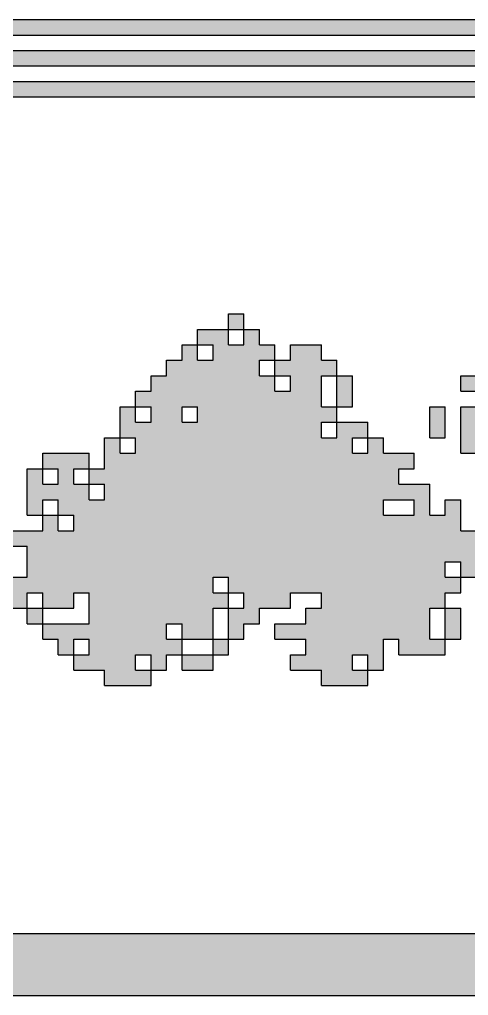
# Model space of a CAD drawing. Extents: x 0 to 180, y 0 to 86.
# Drawn here: x 60.5 to 89.5, y 23 to 86 of the extents above; entities that cross this region are included whole.
import ezdxf

# ---------------------------------------------------------------- set-up
doc = ezdxf.new("R2010")
doc.units = 0
doc.header["$MEASUREMENT"] = 0
doc.layers.add('SHEET', color=7, linetype='Continuous')

msp = doc.modelspace()

# ---------------------------------------------------------------- linework, layer by layer
at = {"layer": 'SHEET', "color": 5}
for p, q in [((60, 86), (61, 86)), ((61, 86), (62, 86)), ((62, 86), (63, 86)), ((63, 86), (64, 86)), ((64, 86), (65, 86)), ((65, 86), (66, 86)), ((66, 86), (67, 86)), ((67, 86), (68, 86)), ((68, 86), (69, 86)), ((69, 86), (70, 86)), ((70, 86), (71, 86)), ((71, 86), (72, 86)), ((72, 86), (73, 86)), ((73, 86), (74, 86)), ((74, 86), (75, 86)), ((75, 86), (76, 86)), ((76, 86), (77, 86)), ((77, 86), (78, 86)), ((78, 86), (79, 86)), ((79, 86), (80, 86)), ((80, 86), (81, 86)), ((81, 86), (82, 86)), ((82, 86), (83, 86)), ((83, 86), (84, 86)), ((84, 86), (85, 86)), ((85, 86), (86, 86)), ((86, 86), (87, 86)), ((87, 86), (88, 86)), ((88, 86), (89, 86)), ((89, 86), (90, 86)), ((60, 85), (61, 85)), ((61, 85), (62, 85)), ((62, 85), (63, 85)), ((63, 85), (64, 85)), ((64, 85), (65, 85)), ((65, 85), (66, 85)), ((66, 85), (67, 85)), ((67, 85), (68, 85)), ((68, 85), (69, 85)), ((69, 85), (70, 85)), ((70, 85), (71, 85)), ((71, 85), (72, 85)), ((72, 85), (73, 85)), ((73, 85), (74, 85)), ((74, 85), (75, 85)), ((75, 85), (76, 85)), ((76, 85), (77, 85)), ((77, 85), (78, 85)), ((78, 85), (79, 85)), ((79, 85), (80, 85)), ((80, 85), (81, 85)), ((81, 85), (82, 85)), ((82, 85), (83, 85)), ((83, 85), (84, 85)), ((84, 85), (85, 85)), ((85, 85), (86, 85)), ((86, 85), (87, 85)), ((87, 85), (88, 85)), ((88, 85), (89, 85)), ((89, 85), (90, 85)), ((60, 84), (61, 84)), ((61, 84), (62, 84)), ((62, 84), (63, 84)), ((63, 84), (64, 84)), ((64, 84), (65, 84)), ((65, 84), (66, 84)), ((66, 84), (67, 84)), ((67, 84), (68, 84)), ((68, 84), (69, 84)), ((69, 84), (70, 84)), ((70, 84), (71, 84)), ((71, 84), (72, 84)), ((72, 84), (73, 84)), ((73, 84), (74, 84)), ((74, 84), (75, 84)), ((75, 84), (76, 84)), ((76, 84), (77, 84)), ((77, 84), (78, 84)), ((78, 84), (79, 84)), ((79, 84), (80, 84)), ((80, 84), (81, 84)), ((81, 84), (82, 84)), ((82, 84), (83, 84)), ((83, 84), (84, 84)), ((84, 84), (85, 84)), ((85, 84), (86, 84)), ((86, 84), (87, 84)), ((87, 84), (88, 84)), ((88, 84), (89, 84)), ((89, 84), (90, 84)), ((60, 83), (61, 83)), ((61, 83), (62, 83)), ((62, 83), (63, 83)), ((63, 83), (64, 83)), ((64, 83), (65, 83)), ((65, 83), (66, 83)), ((66, 83), (67, 83)), ((67, 83), (68, 83)), ((68, 83), (69, 83)), ((69, 83), (70, 83)), ((70, 83), (71, 83)), ((71, 83), (72, 83)), ((72, 83), (73, 83)), ((73, 83), (74, 83)), ((74, 83), (75, 83)), ((75, 83), (76, 83)), ((76, 83), (77, 83)), ((77, 83), (78, 83)), ((78, 83), (79, 83)), ((79, 83), (80, 83)), ((80, 83), (81, 83)), ((81, 83), (82, 83)), ((82, 83), (83, 83)), ((83, 83), (84, 83)), ((84, 83), (85, 83)), ((85, 83), (86, 83)), ((86, 83), (87, 83)), ((87, 83), (88, 83)), ((88, 83), (89, 83)), ((89, 83), (90, 83)), ((60, 82), (61, 82)), ((61, 82), (62, 82)), ((62, 82), (63, 82)), ((63, 82), (64, 82)), ((64, 82), (65, 82)), ((65, 82), (66, 82)), ((66, 82), (67, 82)), ((67, 82), (68, 82)), ((68, 82), (69, 82)), ((69, 82), (70, 82)), ((70, 82), (71, 82)), ((71, 82), (72, 82)), ((72, 82), (73, 82)), ((73, 82), (74, 82)), ((74, 82), (75, 82)), ((75, 82), (76, 82)), ((76, 82), (77, 82)), ((77, 82), (78, 82)), ((78, 82), (79, 82)), ((79, 82), (80, 82)), ((80, 82), (81, 82)), ((81, 82), (82, 82)), ((82, 82), (83, 82)), ((83, 82), (84, 82)), ((84, 82), (85, 82)), ((85, 82), (86, 82)), ((86, 82), (87, 82)), ((87, 82), (88, 82)), ((88, 82), (89, 82)), ((89, 82), (90, 82)), ((60, 81), (61, 81)), ((61, 81), (62, 81)), ((62, 81), (63, 81)), ((63, 81), (64, 81)), ((64, 81), (65, 81)), ((65, 81), (66, 81)), ((66, 81), (67, 81)), ((67, 81), (68, 81)), ((68, 81), (69, 81)), ((69, 81), (70, 81)), ((70, 81), (71, 81)), ((71, 81), (72, 81)), ((72, 81), (73, 81)), ((73, 81), (74, 81)), ((74, 81), (75, 81)), ((75, 81), (76, 81)), ((76, 81), (77, 81)), ((77, 81), (78, 81)), ((78, 81), (79, 81)), ((79, 81), (80, 81)), ((80, 81), (81, 81)), ((81, 81), (82, 81)), ((82, 81), (83, 81)), ((83, 81), (84, 81)), ((84, 81), (85, 81)), ((85, 81), (86, 81)), ((86, 81), (87, 81)), ((87, 81), (88, 81)), ((88, 81), (89, 81)), ((89, 81), (90, 81)), ((74, 67), (75, 67)), ((74, 66), (74, 67)), ((75, 66), (75, 67)), ((72, 66), (73, 66)), ((72, 65), (72, 66)), ((73, 66), (74, 66)), ((74, 66), (75, 66)), ((74, 65), (74, 66)), ((75, 66), (76, 66)), ((75, 65), (75, 66)), ((76, 65), (76, 66)), ((71, 65), (72, 65)), ((71, 64), (71, 65)), ((72, 65), (73, 65)), ((72, 64), (72, 65)), ((76, 65), (77, 65)), ((77, 64), (77, 65)), ((78, 65), (79, 65)), ((78, 64), (78, 65)), ((79, 65), (80, 65)), ((80, 64), (80, 65)), ((70, 64), (71, 64)), ((70, 63), (70, 64)), ((76, 64), (77, 64)), ((77, 64), (78, 64)), ((77, 63), (77, 64)), ((80, 64), (81, 64)), ((81, 63), (81, 64)), ((69, 63), (70, 63)), ((69, 62), (69, 63)), ((77, 63), (78, 63)), ((80, 63), (81, 63)), ((81, 63), (82, 63)), ((81, 62), (81, 63)), ((82, 62), (82, 63)), ((89, 63), (90, 63)), ((89, 62), (89, 63)), ((68, 62), (69, 62)), ((68, 61), (68, 62)), ((81, 61), (81, 62)), ((82, 61), (82, 62)), ((89, 62), (90, 62)), ((67, 61), (68, 61)), ((67, 60), (67, 61)), ((68, 61), (69, 61)), ((68, 60), (68, 61)), ((71, 61), (72, 61)), ((72, 60), (72, 61)), ((80, 61), (81, 61)), ((81, 61), (82, 61)), ((81, 60), (81, 61)), ((87, 61), (88, 61)), ((87, 60), (87, 61)), ((88, 60), (88, 61)), ((67, 59), (67, 60)), ((80, 60), (81, 60)), ((81, 60), (82, 60)), ((81, 59), (81, 60)), ((82, 60), (83, 60)), ((83, 59), (83, 60)), ((87, 59), (87, 60)), ((88, 59), (88, 60)), ((89, 59), (89, 60)), ((66, 59), (67, 59)), ((66, 58), (66, 59)), ((67, 59), (68, 59)), ((67, 58), (67, 59)), ((82, 59), (83, 59)), ((83, 59), (84, 59)), ((83, 58), (83, 59)), ((84, 58), (84, 59)), ((87, 59), (88, 59)), ((89, 58), (89, 59)), ((62, 58), (63, 58)), ((62, 57), (62, 58)), ((63, 58), (64, 58)), ((64, 58), (65, 58)), ((65, 57), (65, 58)), ((66, 57), (66, 58)), ((67, 58), (68, 58)), ((82, 58), (83, 58)), ((84, 58), (85, 58)), ((85, 58), (86, 58)), ((86, 57), (86, 58)), ((89, 58), (90, 58)), ((61, 57), (62, 57)), ((61, 56), (61, 57)), ((62, 57), (63, 57)), ((62, 56), (62, 57)), ((63, 56), (63, 57)), ((64, 57), (65, 57)), ((64, 56), (64, 57)), ((65, 57), (66, 57)), ((65, 56), (65, 57)), ((85, 57), (86, 57)), ((85, 56), (85, 57)), ((61, 55), (61, 56)), ((62, 56), (63, 56)), ((64, 56), (65, 56)), ((65, 56), (66, 56)), ((65, 55), (65, 56)), ((66, 55), (66, 56)), ((86, 56), (87, 56)), ((87, 55), (87, 56)), ((61, 54), (61, 55)), ((62, 55), (63, 55)), ((62, 54), (62, 55)), ((63, 54), (63, 55)), ((65, 55), (66, 55)), ((84, 55), (85, 55)), ((84, 54), (84, 55)), ((86, 54), (86, 55)), ((87, 54), (87, 55)), ((88, 55), (89, 55)), ((88, 54), (88, 55)), ((89, 54), (89, 55)), ((61, 54), (62, 54)), ((62, 54), (63, 54)), ((62, 53), (62, 54)), ((63, 54), (64, 54)), ((63, 53), (63, 54)), ((64, 53), (64, 54)), ((84, 54), (85, 54)), ((85, 54), (86, 54)), ((87, 54), (88, 54)), ((89, 53), (89, 54)), ((60, 53), (61, 53)), ((61, 53), (62, 53)), ((63, 53), (64, 53)), ((89, 53), (90, 53)), ((60, 52), (61, 52)), ((61, 51), (61, 52)), ((61, 50), (61, 51)), ((88, 51), (89, 51)), ((88, 50), (88, 51)), ((89, 50), (89, 51)), ((60, 50), (61, 50)), ((73, 50), (74, 50)), ((73, 49), (73, 50)), ((74, 49), (74, 50)), ((88, 50), (89, 50)), ((89, 50), (90, 50)), ((89, 49), (89, 50)), ((61, 49), (62, 49)), ((61, 48), (61, 49)), ((62, 48), (62, 49)), ((64, 49), (65, 49)), ((64, 48), (64, 49)), ((73, 49), (74, 49)), ((74, 49), (75, 49)), ((74, 48), (74, 49)), ((75, 48), (75, 49)), ((78, 49), (79, 49)), ((78, 48), (78, 49)), ((79, 49), (80, 49)), ((80, 48), (80, 49)), ((88, 49), (89, 49)), ((88, 48), (88, 49)), ((60, 48), (61, 48)), ((61, 48), (62, 48)), ((61, 47), (61, 48)), ((62, 48), (63, 48)), ((62, 47), (62, 48)), ((63, 48), (64, 48)), ((65, 47), (65, 48)), ((73, 48), (74, 48)), ((73, 47), (73, 48)), ((74, 48), (75, 48)), ((74, 47), (74, 48)), ((76, 48), (77, 48)), ((76, 47), (76, 48)), ((77, 48), (78, 48)), ((79, 48), (80, 48)), ((79, 47), (79, 48)), ((87, 48), (88, 48)), ((87, 47), (87, 48)), ((88, 48), (89, 48)), ((88, 47), (88, 48)), ((89, 47), (89, 48)), ((61, 47), (62, 47)), ((62, 47), (63, 47)), ((62, 46), (62, 47)), ((63, 47), (64, 47)), ((64, 47), (65, 47)), ((70, 47), (71, 47)), ((70, 46), (70, 47)), ((71, 46), (71, 47)), ((73, 46), (73, 47)), ((74, 46), (74, 47)), ((75, 47), (76, 47)), ((75, 46), (75, 47)), ((77, 47), (78, 47)), ((77, 46), (77, 47)), ((78, 47), (79, 47)), ((87, 46), (87, 47)), ((88, 46), (88, 47)), ((89, 46), (89, 47)), ((62, 46), (63, 46)), ((63, 45), (63, 46)), ((64, 46), (65, 46)), ((64, 45), (64, 46)), ((65, 45), (65, 46)), ((70, 46), (71, 46)), ((71, 46), (72, 46)), ((71, 45), (71, 46)), ((72, 46), (73, 46)), ((73, 46), (74, 46)), ((73, 45), (73, 46)), ((74, 46), (75, 46)), ((74, 45), (74, 46)), ((77, 46), (78, 46)), ((78, 46), (79, 46)), ((79, 45), (79, 46)), ((84, 46), (85, 46)), ((84, 45), (84, 46)), ((85, 45), (85, 46)), ((87, 46), (88, 46)), ((88, 46), (89, 46)), ((88, 45), (88, 46)), ((63, 45), (64, 45)), ((64, 45), (65, 45)), ((64, 44), (64, 45)), ((68, 45), (69, 45)), ((68, 44), (68, 45)), ((69, 44), (69, 45)), ((70, 45), (71, 45)), ((70, 44), (70, 45)), ((71, 45), (72, 45)), ((71, 44), (71, 45)), ((72, 45), (73, 45)), ((73, 45), (74, 45)), ((73, 44), (73, 45)), ((78, 45), (79, 45)), ((78, 44), (78, 45)), ((82, 45), (83, 45)), ((82, 44), (82, 45)), ((83, 44), (83, 45)), ((84, 44), (84, 45)), ((85, 45), (86, 45)), ((86, 45), (87, 45)), ((87, 45), (88, 45)), ((64, 44), (65, 44)), ((65, 44), (66, 44)), ((66, 43), (66, 44)), ((68, 44), (69, 44)), ((69, 44), (70, 44)), ((69, 43), (69, 44)), ((71, 44), (72, 44)), ((72, 44), (73, 44)), ((78, 44), (79, 44)), ((79, 44), (80, 44)), ((80, 43), (80, 44)), ((82, 44), (83, 44)), ((83, 44), (84, 44)), ((83, 43), (83, 44)), ((66, 43), (67, 43)), ((67, 43), (68, 43)), ((68, 43), (69, 43)), ((80, 43), (81, 43)), ((81, 43), (82, 43)), ((82, 43), (83, 43)), ((60, 27), (61, 27)), ((61, 27), (62, 27)), ((62, 27), (63, 27)), ((63, 27), (64, 27)), ((64, 27), (65, 27)), ((65, 27), (66, 27)), ((66, 27), (67, 27)), ((67, 27), (68, 27)), ((68, 27), (69, 27)), ((69, 27), (70, 27)), ((70, 27), (71, 27)), ((71, 27), (72, 27)), ((72, 27), (73, 27)), ((73, 27), (74, 27)), ((74, 27), (75, 27)), ((75, 27), (76, 27)), ((76, 27), (77, 27)), ((77, 27), (78, 27)), ((78, 27), (79, 27)), ((79, 27), (80, 27)), ((80, 27), (81, 27)), ((81, 27), (82, 27)), ((82, 27), (83, 27)), ((83, 27), (84, 27)), ((84, 27), (85, 27)), ((85, 27), (86, 27)), ((86, 27), (87, 27)), ((87, 27), (88, 27)), ((88, 27), (89, 27)), ((89, 27), (90, 27)), ((60, 23), (61, 23)), ((61, 23), (62, 23)), ((62, 23), (63, 23)), ((63, 23), (64, 23)), ((64, 23), (65, 23)), ((65, 23), (66, 23)), ((66, 23), (67, 23)), ((67, 23), (68, 23)), ((68, 23), (69, 23)), ((69, 23), (70, 23)), ((70, 23), (71, 23)), ((71, 23), (72, 23)), ((72, 23), (73, 23)), ((73, 23), (74, 23)), ((74, 23), (75, 23)), ((75, 23), (76, 23)), ((76, 23), (77, 23)), ((77, 23), (78, 23)), ((78, 23), (79, 23)), ((79, 23), (80, 23)), ((80, 23), (81, 23)), ((81, 23), (82, 23)), ((82, 23), (83, 23)), ((83, 23), (84, 23)), ((84, 23), (85, 23)), ((85, 23), (86, 23)), ((86, 23), (87, 23)), ((87, 23), (88, 23)), ((88, 23), (89, 23)), ((89, 23), (90, 23))]:
    msp.add_line(p, q, dxfattribs=at)
at = {"layer": 'SHEET', "color": 7}
for p, q in [((73, 64), (73, 65)), ((80, 61), (80, 62)), ((68, 60), (69, 60)), ((82, 58), (82, 59)), ((85, 56), (86, 56)), ((85, 55), (86, 55)), ((65, 48), (65, 49))]:
    msp.add_line(p, q, dxfattribs=at)
at = {"layer": 'SHEET', "color": 1}
for p, q in [((74, 65), (75, 65)), ((72, 64), (73, 64)), ((76, 63), (76, 64)), ((76, 63), (77, 63)), ((77, 62), (77, 63)), ((78, 62), (78, 63)), ((80, 62), (80, 63)), ((77, 62), (78, 62)), ((69, 60), (69, 61)), ((71, 60), (71, 61)), ((89, 61), (90, 61)), ((89, 60), (89, 61)), ((71, 60), (72, 60)), ((80, 59), (80, 60)), ((68, 58), (68, 59)), ((80, 59), (81, 59))]:
    msp.add_line(p, q, dxfattribs=at)
at = {"layer": 'SHEET', "color": 5}
for points in [[(0, 85), (180, 85), (0, 86), (180, 86)], [(0, 83), (180, 83), (0, 84), (180, 84)], [(44, 81), (180, 81), (44, 82), (180, 82)], [(74, 66), (75, 66), (74, 67), (75, 67)], [(72, 65), (74, 65), (72, 66), (74, 66)], [(75, 65), (76, 65), (75, 66), (76, 66)], [(71, 64), (72, 64), (71, 65), (72, 65)], [(76, 64), (77, 64), (76, 65), (77, 65)], [(78, 64), (80, 64), (78, 65), (80, 65)], [(70, 63), (72, 63), (70, 64), (72, 64)], [(77, 63), (81, 63), (77, 64), (81, 64)], [(69, 62), (71, 62), (69, 63), (71, 63)], [(81, 62), (82, 62), (81, 63), (82, 63)], [(89, 62), (91, 62), (89, 63), (91, 63)], [(68, 61), (70, 61), (68, 62), (70, 62)], [(71, 61), (72, 61), (71, 62), (72, 62)], [(81, 61), (82, 61), (81, 62), (82, 62)], [(67, 60), (68, 60), (67, 61), (68, 61)], [(72, 60), (73, 60), (72, 61), (73, 61)], [(79, 60), (81, 60), (79, 61), (81, 61)], [(87, 60), (88, 60), (87, 61), (88, 61)], [(67, 59), (68, 59), (67, 60), (68, 60)], [(81, 59), (83, 59), (81, 60), (83, 60)], [(87, 59), (88, 59), (87, 60), (88, 60)], [(89, 59), (90, 59), (89, 60), (90, 60)], [(66, 58), (67, 58), (66, 59), (67, 59)], [(83, 58), (84, 58), (83, 59), (84, 59)], [(89, 58), (90, 58), (89, 59), (90, 59)], [(62, 57), (65, 57), (62, 58), (65, 58)], [(66, 57), (69, 57), (66, 58), (69, 58)], [(81, 57), (86, 57), (81, 58), (86, 58)], [(61, 56), (62, 56), (61, 57), (62, 57)], [(63, 56), (64, 56), (63, 57), (64, 57)], [(65, 56), (66, 56), (65, 57), (66, 57)], [(67, 56), (71, 56), (67, 57), (71, 57)], [(77, 56), (78, 56), (77, 57), (78, 57)], [(81, 56), (85, 56), (81, 57), (85, 57)], [(61, 55), (65, 55), (61, 56), (65, 56)], [(66, 55), (71, 55), (66, 56), (71, 56)], [(76, 55), (79, 55), (76, 56), (79, 56)], [(80, 55), (85, 55), (80, 56), (85, 56)], [(86, 55), (87, 55), (86, 56), (87, 56)], [(61, 54), (62, 54), (61, 55), (62, 55)], [(63, 54), (70, 54), (63, 55), (70, 55)], [(77, 54), (84, 54), (77, 55), (84, 55)], [(86, 54), (87, 54), (86, 55), (87, 55)], [(88, 54), (89, 54), (88, 55), (89, 55)], [(62, 53), (63, 53), (62, 54), (63, 54)], [(64, 53), (70, 53), (64, 54), (70, 54)], [(71, 53), (74, 53), (71, 54), (74, 54)], [(78, 53), (89, 53), (78, 54), (89, 54)], [(60, 52), (62, 52), (60, 53), (62, 53)], [(63, 52), (74, 52), (63, 53), (74, 53)], [(77, 52), (90, 52), (77, 53), (90, 53)], [(61, 51), (90, 51), (61, 52), (90, 52)], [(61, 50), (74, 50), (61, 51), (74, 51)], [(75, 50), (88, 50), (75, 51), (88, 51)], [(89, 50), (90, 50), (89, 51), (90, 51)], [(60, 49), (73, 49), (60, 50), (73, 50)], [(74, 49), (89, 49), (74, 50), (89, 50)], [(60, 48), (61, 48), (60, 49), (61, 49)], [(62, 48), (64, 48), (62, 49), (64, 49)], [(66, 48), (74, 48), (66, 49), (74, 49)], [(75, 48), (78, 48), (75, 49), (78, 49)], [(80, 48), (88, 48), (80, 49), (88, 49)], [(61, 47), (62, 47), (61, 48), (62, 48)], [(65, 47), (73, 47), (65, 48), (73, 48)], [(74, 47), (76, 47), (74, 48), (76, 48)], [(79, 47), (87, 47), (79, 48), (87, 48)], [(88, 47), (89, 47), (88, 48), (89, 48)], [(62, 46), (70, 46), (62, 47), (70, 47)], [(71, 46), (73, 46), (71, 47), (73, 47)], [(74, 46), (75, 46), (74, 47), (75, 47)], [(77, 46), (87, 46), (77, 47), (87, 47)], [(88, 46), (89, 46), (88, 47), (89, 47)], [(63, 45), (64, 45), (63, 46), (64, 46)], [(65, 45), (71, 45), (65, 46), (71, 46)], [(73, 45), (74, 45), (73, 46), (74, 46)], [(79, 45), (84, 45), (79, 46), (84, 46)], [(85, 45), (88, 45), (85, 46), (88, 46)], [(64, 44), (68, 44), (64, 45), (68, 45)], [(69, 44), (70, 44), (69, 45), (70, 45)], [(71, 44), (73, 44), (71, 45), (73, 45)], [(78, 44), (82, 44), (78, 45), (82, 45)], [(83, 44), (84, 44), (83, 45), (84, 45)], [(66, 43), (69, 43), (66, 44), (69, 44)], [(80, 43), (83, 43), (80, 44), (83, 44)], [(42, 26), (180, 26), (42, 27), (180, 27)], [(42, 25), (180, 25), (42, 26), (180, 26)], [(42, 24), (180, 24), (42, 25), (180, 25)], [(42, 23), (180, 23), (42, 24), (180, 24)]]:
    msp.add_solid(points, dxfattribs=at)
at = {"layer": 'SHEET', "color": 7}
for points in [[(73, 64), (74, 64), (73, 65), (74, 65)], [(75, 64), (76, 64), (75, 65), (76, 65)], [(71, 62), (72, 62), (71, 63), (72, 63)], [(70, 61), (71, 61), (70, 62), (71, 62)], [(72, 61), (73, 61), (72, 62), (73, 62)], [(79, 61), (80, 61), (79, 62), (80, 62)], [(68, 59), (69, 59), (68, 60), (69, 60)], [(81, 58), (82, 58), (81, 59), (82, 59)], [(66, 56), (67, 56), (66, 57), (67, 57)], [(85, 55), (86, 55), (85, 56), (86, 56)], [(62, 52), (63, 52), (62, 53), (63, 53)], [(74, 50), (75, 50), (74, 51), (75, 51)], [(65, 48), (66, 48), (65, 49), (66, 49)]]:
    msp.add_solid(points, dxfattribs=at)
at = {"layer": 'SHEET', "color": 1}
for points in [[(74, 64), (75, 64), (74, 65), (75, 65)], [(72, 63), (76, 63), (72, 64), (76, 64)], [(72, 62), (77, 62), (72, 63), (77, 63)], [(78, 62), (80, 62), (78, 63), (80, 63)], [(73, 61), (79, 61), (73, 62), (79, 62)], [(69, 60), (71, 60), (69, 61), (71, 61)], [(73, 60), (79, 60), (73, 61), (79, 61)], [(89, 60), (92, 60), (89, 61), (92, 61)], [(69, 59), (80, 59), (69, 60), (80, 60)], [(68, 58), (81, 58), (68, 59), (81, 59)], [(69, 57), (81, 57), (69, 58), (81, 58)], [(71, 56), (77, 56), (71, 57), (77, 57)], [(78, 56), (81, 56), (78, 57), (81, 57)], [(71, 55), (76, 55), (71, 56), (76, 56)], [(79, 55), (80, 55), (79, 56), (80, 56)], [(70, 54), (77, 54), (70, 55), (77, 55)], [(70, 53), (71, 53), (70, 54), (71, 54)], [(74, 53), (78, 53), (74, 54), (78, 54)], [(74, 52), (77, 52), (74, 53), (77, 53)]]:
    msp.add_solid(points, dxfattribs=at)

doc.saveas('drawing.dxf')
